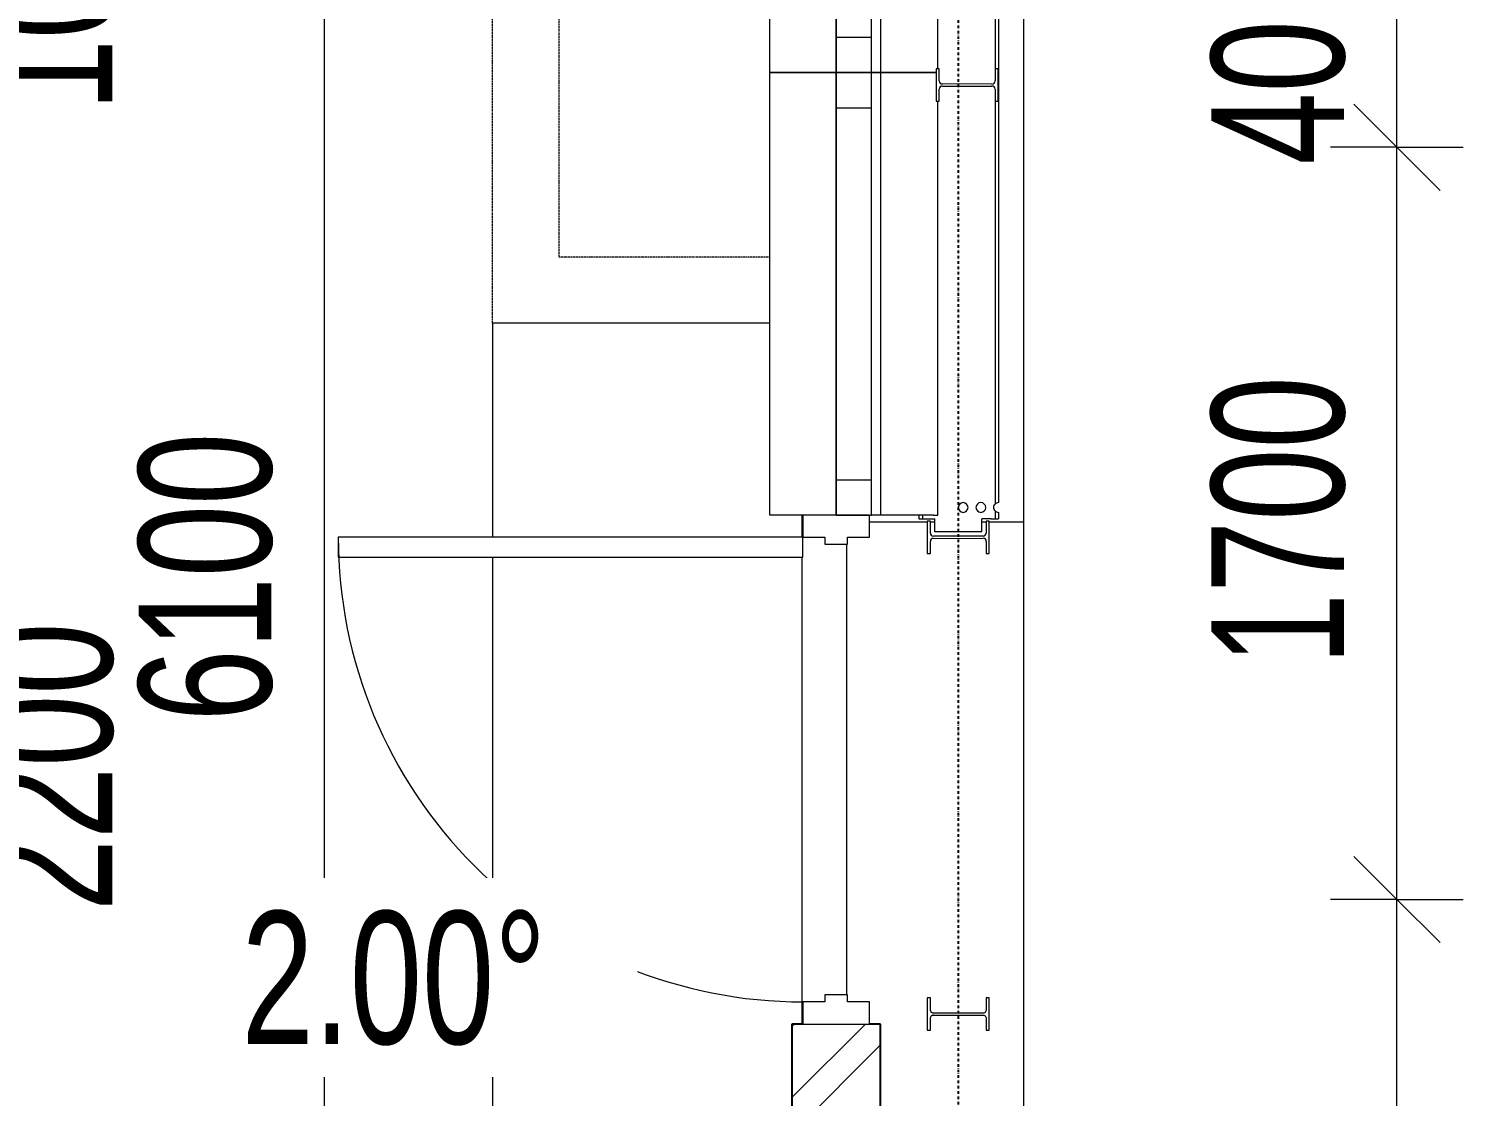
# Model space of a CAD drawing. Header units: millimetres. Extents: x 2179 to 44859, y 3478 to 159868.
# Drawn here: x 17199 to 20441, y 127262 to 129675 of the extents above; entities that cross this region are included whole.
import ezdxf

# ---------------------------------------------------------------- set-up
doc = ezdxf.new("R2010")
doc.units = ezdxf.units.MM
doc.linetypes.add('1_Čerchovaná 6_0mm', pattern=[12, 6, -3, 0, -3])
doc.linetypes.add('3_Čárkovaná 1_0mm', pattern=[2, 1, -1])
for name, color, linetype, lineweight in [('A-ANNO-DIMS', 7, 'Continuous', 9), ('A-ANNO-DIMS-150', 7, 'Continuous', 9), ('A-DETL-MBND', 7, '3_Čárkovaná 1_0mm', 9), ('A-DOOR', 7, 'Continuous', 9), ('A-DOOR-1', 7, 'Continuous', 18), ('A-DOOR-FRAM', 7, 'Continuous', 18), ('A-FLOR', 7, 'Continuous', 9), ('A-GENM', 7, 'Continuous', 9), ('A-GLAZ', 7, 'Continuous', 9), ('A-GLAZ-SILL', 7, 'Continuous', 9), ('A-WALL', 7, 'Continuous', 9), ('A-WALL-1', 7, 'Continuous', 25), ('G-ANNO-DIMS-1', 7, 'Continuous', 25), ('S-BEAM', 7, 'Continuous', 9), ('S-COLS', 7, 'Continuous', 9)]:
    doc.layers.add(name, color=color, linetype=linetype, lineweight=lineweight)
doc.layers.add('A-WALL-PATT-1', color=9, linetype='Continuous', lineweight=9, true_color=0x808080)
doc.layers.add('S-GRID-1', color=9, linetype='1_Čerchovaná 6_0mm', lineweight=25, true_color=0x808080)
doc.styles.add('Arial_1', font='arial.ttf', dxfattribs={"width": 0.7, "height": 300})
doc.dimstyles.new('Vnitřní_-_průhledné', dxfattribs={"dimscale": 304.8, "dimtxt": 306.07782, "dimasz": 0.639764, "dimexe": 0.492126, "dimexo": 0.0625, "dimgap": 0.098425, "dimtad": 1, "dimdec": 0, "dimrnd": 5, "dimzin": 0, "dimdsep": 46, "dimtxsty": 'Arial_1', "dimblk1": 'OBLIQUE', "dimblk2": 'OBLIQUE', "dimsah": 1, "dimcen": 0.09, "dimdle": 0.492126, "dimazin": 0, "dimtfac": 1, "dimtdec": 4, "dimtix": 1, "dimtmove": 0, "dimatfit": 3, "dimfxl": 0.492126, "dimfxlon": 1, "dimtvp": 1, "dimtolj": 1, "dimtzin": 0, "dimarcsym": 2})
doc.dimstyles.new('Vnitřní_-_průhledné_1', dxfattribs={"dimscale": 304.8, "dimtxt": 306.07782, "dimasz": 0.639764, "dimexe": 0.492126, "dimexo": 0.0625, "dimgap": 0.098425, "dimtad": 1, "dimdec": 0, "dimrnd": 5, "dimzin": 0, "dimdsep": 46, "dimtxsty": 'Arial_1', "dimblk1": 'OBLIQUE', "dimblk2": 'OBLIQUE', "dimsah": 1, "dimcen": 0.09, "dimdle": 0.492126, "dimazin": 0, "dimtfac": 1, "dimtdec": 4, "dimtix": 1, "dimtmove": 2, "dimatfit": 3, "dimfxl": 0.492126, "dimfxlon": 1, "dimtvp": 1, "dimtolj": 1, "dimtzin": 0, "dimarcsym": 2})

# ---------------------------------------------------------------- blocks, each defined once
blk = doc.blocks.new('Sloup IPE - 396249-1NP _ stroje - KOTVÍCÍ BODY')
at = {"layer": 'S-COLS'}
for p, q in [((220936.4, 15937.2), (220898.8, 15874.6)), ((220928.4, 15910.3), (220942.3, 15933.6)), ((220942.3, 15933.6), (220936.4, 15937.2)), ((220904.7, 15871), (220918.7, 15894.3)), ((220922.5, 15898.2), (220923.6, 15897.6)), ((220927.7, 15904.5), (220926.7, 15905.1)), ((220928.3, 15896.7), (221024.5, 15838.9)), ((221026.9, 15842.9), (220930.7, 15900.7)), ((220898.8, 15874.6), (220904.7, 15871)), ((221018.8, 15802.5), (221056.4, 15865)), ((221050.5, 15868.6), (221036.5, 15845.3)), ((221056.4, 15865), (221050.5, 15868.6)), ((221026.9, 15829.3), (221012.9, 15806)), ((221012.9, 15806), (221018.8, 15802.5))]:
    blk.add_line(p, q, dxfattribs=at)
at = {"layer": 'S-COLS', "flags": 128}
for points in [[(220918.7, 15894.3), (220919.7, 15895.6), (220920.9, 15896.6), (220922.3, 15897.3), (220923.8, 15897.6), (220925.4, 15897.7), (220926.9, 15897.4), (220928.3, 15896.7)], [(220930.7, 15900.7), (220929.5, 15901.7), (220928.5, 15902.9), (220927.8, 15904.3), (220927.4, 15905.8), (220927.4, 15907.4), (220927.7, 15908.9), (220928.4, 15910.3)], [(221024.5, 15838.9), (221025.7, 15837.9), (221026.7, 15836.7), (221027.4, 15835.3), (221027.8, 15833.8), (221027.9, 15832.3), (221027.5, 15830.7), (221026.9, 15829.3)], [(221036.5, 15845.3), (221035.6, 15844.1), (221034.4, 15843.1), (221033, 15842.4), (221031.4, 15842), (221029.9, 15842), (221028.3, 15842.3), (221026.9, 15842.9)]]:
    blk.add_lwpolyline(points, dxfattribs=at)
at = {"layer": 'S-COLS'}
for points in [[(220928.3, 15896.7), (220927.8, 15897), (220926.6, 15897.5), (220924.9, 15897.8), (220924, 15897.7), (220923.6, 15897.6)], [(220928.3, 15896.7), (220927.8, 15897), (220926.6, 15897.5), (220925.5, 15897.7), (220925, 15897.7)], [(220930.7, 15900.7), (220930.2, 15901.1), (220929.2, 15901.9), (220928.2, 15903.2), (220927.9, 15904.1), (220927.7, 15904.5)], [(220930.7, 15900.7), (220930.2, 15901.1), (220929.2, 15901.9), (220928.5, 15902.8), (220928.3, 15903.2)]]:
    blk.add_open_spline(points, degree=3, dxfattribs=at)
blk = doc.blocks.new('Sloup IPE - 400226-1NP _ stroje - KOTVÍCÍ BODY')
at = {"layer": 'S-COLS'}
for p, q in [((221491.6, 16860.8), (221454, 16798.2)), ((221483.6, 16834), (221497.5, 16857.2)), ((221497.5, 16857.2), (221491.6, 16860.8)), ((221454, 16798.2), (221459.9, 16794.7)), ((221459.9, 16794.7), (221473.9, 16817.9)), ((221483.5, 16820.3), (221579.7, 16762.5)), ((221582.1, 16766.6), (221485.9, 16824.4)), ((221605.7, 16792.2), (221591.7, 16768.9)), ((221611.6, 16788.7), (221605.7, 16792.2)), ((221574, 16726.1), (221611.6, 16788.7)), ((221582.1, 16752.9), (221568.1, 16729.6)), ((221568.1, 16729.6), (221574, 16726.1))]:
    blk.add_line(p, q, dxfattribs=at)
for centre, start, end in [((221489.6, 16830.4), 148.9896, 238.9896), ((221479.9, 16814.3), 58.9896, 148.9896), ((221576.1, 16756.5), 328.9896, 58.9896), ((221585.7, 16772.6), 238.9896, 328.9896)]:
    blk.add_arc(centre, 7, start, end, dxfattribs=at)
blk = doc.blocks.new('OKNO_1k - Okno Hala 1000x1000-586513-1NP _ stroje - KOTVÍCÍ BODY')
at = {"layer": 'A-GENM'}
for p, q in [((500, 230), (-435.6, 230)), ((500, 220), (500, 230)), ((-500, 225), (-500, 220)), ((-500, 80), (-500, 220)), ((500, 220), (500, 80))]:
    blk.add_line(p, q, dxfattribs=at)
at = {"layer": 'A-GLAZ'}
for p, q in [((-500, 80), (-500, 0)), ((500, 80), (-500, 80)), ((-420, 80), (-420, 0)), ((420, 0), (420, 80)), ((500, 0), (500, 80)), ((500, 0), (-500, 0)), ((-500, 0), (500, 0)), ((-500, -150), (-500, 0)), ((500, -75), (500, -150)), ((500, -150), (-500, -150))]:
    blk.add_line(p, q, dxfattribs=at)
at = {"layer": 'A-GLAZ-SILL'}
blk.add_line((-500, 100), (500, 100), dxfattribs=at)
blk = doc.blocks.new('IPE - 500435-1NP _ stroje - KOTVÍCÍ BODY')
at = {"layer": 'S-BEAM'}
for p, q in [((222680.8, 18542.1), (222135.2, 17634.5)), ((222670.7, 18509.8), (221651.2, 16813.7)), ((222125.8, 17618.9), (221642.5, 16814.9)), ((221482.3, 16882.1), (221477.9, 16874.9)), ((221477.9, 16874.9), (221484.8, 16870.7)), ((221489.2, 16878), (221484.8, 16870.7)), ((221484.8, 16870.7), (221492.5, 16866.1)), ((221492.5, 16866.1), (221508.7, 16856.4)), ((221493.7, 16831.4), (221508.7, 16856.4)), ((221584.7, 16776.7), (221493.7, 16831.4)), ((221584.7, 16776.7), (221599.7, 16801.7)), ((221617.6, 16790.9), (221599.7, 16801.7)), ((221634.8, 16801.9), (221625.3, 16786.2)), ((221639.8, 16794.9), (221632.2, 16782.1)), ((221617.6, 16790.9), (221625.3, 16786.2)), ((221625.1, 16786.4), (221625.3, 16786.2)), ((221625.3, 16786.2), (221632.2, 16782.1))]:
    blk.add_line(p, q, dxfattribs=at)
for centre, start, end in [((221576.9, 16845.5), 58.9896, 238.9896), ((221576.9, 16845.5), 238.9896, 58.9896), ((221611.2, 16824.9), 58.9896, 238.9896), ((221611.2, 16824.9), 238.9896, 58.9896), ((221611.2, 16824.9), 343.9896, 358.9896), ((221645.5, 16804.3), 192.3369, 238.9896), ((221645.5, 16804.3), 58.9896, 105.6424)]:
    blk.add_arc(centre, 11, start, end, dxfattribs=at)
blk.add_open_spline([(221634.8, 16801.9), (221634.8, 16801.9), (221634.7, 16802.2), (221634.6, 16802.9), (221634.5, 16803.6), (221634.5, 16804.6), (221634.6, 16805.6), (221634.8, 16806.7), (221635.2, 16808.2), (221636, 16810), (221637.2, 16811.6), (221638.3, 16812.6), (221639.2, 16813.3), (221640.1, 16813.9), (221640.9, 16814.3), (221641.6, 16814.6), (221642.3, 16814.8), (221642.5, 16814.9), (221642.5, 16814.9)], degree=3, knots=[0, 0, 0, 0, 0.1, 0.15, 0.2, 0.25, 0.3, 0.35, 0.4, 0.5, 0.6, 0.65, 0.7, 0.75, 0.8, 0.85, 0.9, 1, 1, 1, 1], dxfattribs=at)
for points in [[(221634.8, 16801.9), (221634.8, 16801.9), (221634.7, 16802.1), (221634.7, 16802.4)], [(221635.1, 16807.8), (221635.3, 16808.5), (221635.7, 16809.3), (221636.1, 16810)]]:
    blk.add_open_spline(points, degree=3, dxfattribs=at)
blk = doc.blocks.new('Sloup IPE - 502301-1NP _ stroje - KOTVÍCÍ BODY')
at = {"layer": 'S-COLS'}
for p, q in [((222035.3, 17726.5), (221997.7, 17663.9)), ((222027.3, 17699.7), (222041.2, 17722.9)), ((222041.2, 17722.9), (222035.3, 17726.5)), ((222003.6, 17660.4), (222017.6, 17683.6)), ((222027.2, 17686), (222123.4, 17628.2)), ((222125.8, 17632.2), (222029.7, 17690)), ((221997.7, 17663.9), (222003.6, 17660.4)), ((222117.7, 17591.8), (222155.3, 17654.4)), ((222149.4, 17657.9), (222135.4, 17634.6)), ((222155.3, 17654.4), (222149.4, 17657.9)), ((222125.8, 17618.6), (222111.8, 17595.3)), ((222111.8, 17595.3), (222117.7, 17591.8))]:
    blk.add_line(p, q, dxfattribs=at)
for centre, start, end in [((222023.6, 17680), 58.9896, 148.9896), ((222033.3, 17696), 148.9896, 238.9896), ((222119.8, 17622.2), 328.9896, 58.9896), ((222129.4, 17638.2), 238.9896, 328.9896)]:
    blk.add_arc(centre, 7, start, end, dxfattribs=at)
blk = doc.blocks.new('OKNO_1k - Okno Hala 1000x1000-V16-1NP _ stroje - KOTVÍCÍ BODY')
at = {"layer": 'A-GENM'}
for p, q in [((491.4, 230), (-500, 230)), ((-500, 230), (-500, 220)), ((-500, 80), (-500, 220)), ((500, 220), (500, 225)), ((500, 220), (500, 80))]:
    blk.add_line(p, q, dxfattribs=at)
at = {"layer": 'A-GLAZ'}
for p, q in [((-500, 80), (-500, 0)), ((500, 80), (-500, 80)), ((-420, 80), (-420, 0)), ((420, 0), (420, 80)), ((500, 0), (500, 80)), ((500, 0), (-500, 0)), ((-500, 0), (500, 0)), ((-500, -150), (-500, 0)), ((500, 0), (500, -150)), ((500, -150), (-500, -150))]:
    blk.add_line(p, q, dxfattribs=at)
at = {"layer": 'A-GLAZ-SILL'}
blk.add_line((-500, 100), (500, 100), dxfattribs=at)
blk = doc.blocks.new('Vnější jednoduché dvoukřídlé dveře - 1050 x 2100mm-849430-1NP _ stroje - KOTVÍCÍ BODY')
at = {"layer": 'A-DOOR'}
blk.add_arc((525, 81.35), 1050, 90, 180, dxfattribs=at)
at = {"layer": 'A-DOOR-1'}
for p, q in [((525, 1131.35), (480, 1131.35)), ((480, 1131.35), (480, 81.35)), ((525, 81.35), (525, 1131.35)), ((480, 81.35), (525, 81.35))]:
    blk.add_line(p, q, dxfattribs=at)
at = {"layer": 'A-DOOR-FRAM'}
for p, q in [((-525, 81.35), (-575, 81.35)), ((-575, 81.35), (-575, -68.65)), ((-525, 31.5875), (-525, 81.35)), ((525, 81.35), (525, 31.5875)), ((575, 81.35), (525, 81.35)), ((575, -68.65), (575, 81.35)), ((-509.125, 31.5875), (-525, 31.5875)), ((-509.125, -19.4375), (-509.125, 31.5875)), ((525, 31.5875), (509.125, 31.5875)), ((509.125, 31.5875), (509.125, -19.4375)), ((-525, -68.65), (-525, -19.4375)), ((-525, -19.4375), (-509.125, -19.4375)), ((509.125, -19.4375), (525, -19.4375)), ((525, -19.4375), (525, -68.65)), ((-575, -68.65), (-525, -68.65)), ((525, -68.65), (575, -68.65))]:
    blk.add_line(p, q, dxfattribs=at)
blk = doc.blocks.new('DIMBLOCK10-1NP _ stroje - KOTVÍCÍ BODY')
at = {"layer": 'A-ANNO-DIMS-150', "lineweight": 18}
for p, q in [((17866.9, 131797.9), (17769.4, 131895.4)), ((17866.9, 131797.9), (17964.4, 131700.4)), ((17866.9, 125700.4), (17769.4, 125797.9)), ((17866.9, 125700.4), (17964.4, 125602.9))]:
    blk.add_line(p, q, dxfattribs=at)
at = {"layer": 'A-ANNO-DIMS-150'}
for p, q in [((17866.9, 131797.9), (17716.9, 131797.9)), ((17866.9, 131797.9), (17866.9, 125550.4)), ((17866.9, 131797.9), (18016.9, 131797.9)), ((17866.9, 125700.4), (17716.9, 125700.4)), ((17866.9, 125700.4), (18016.9, 125700.4))]:
    blk.add_line(p, q, dxfattribs=at)
at = {"layer": 'A-ANNO-DIMS-150', "color": 0, "insert": (17447.4, 128109.1), "char_height": 300, "width": 768.491, "attachment_point": 1, "rotation": 90, "line_spacing_factor": 0.941778, "style": 'Arial_1'}
blk.add_mtext('6100', dxfattribs=at)
blk = doc.blocks.new('_Oblique')
at = {"color": 0, "linetype": 'ByBlock', "lineweight": -2}
blk.add_line((-0.5, -0.5), (0.5, 0.5), dxfattribs=at)
blk = doc.blocks.new('DIMBLOCK12-1NP _ stroje - KOTVÍCÍ BODY')
at = {"layer": 'A-ANNO-DIMS-150', "lineweight": 18}
for p, q in [((16976.9, 128575.4), (16879.4, 128672.9)), ((16976.9, 128575.4), (17074.4, 128477.9)), ((16976.9, 127425.4), (16879.4, 127522.9)), ((16976.9, 127425.4), (17074.4, 127327.9))]:
    blk.add_line(p, q, dxfattribs=at)
at = {"layer": 'A-ANNO-DIMS-150'}
for p, q in [((16976.9, 128575.4), (16826.9, 128575.4)), ((16976.9, 127275.4), (16976.9, 128575.4)), ((16976.9, 128575.4), (17126.9, 128575.4)), ((16976.9, 127425.4), (16826.9, 127425.4)), ((16976.9, 127425.4), (17126.9, 127425.4))]:
    blk.add_line(p, q, dxfattribs=at)
at = {"layer": 'A-ANNO-DIMS-150', "color": 0, "char_height": 300, "width": 768.491, "attachment_point": 1, "rotation": 90, "line_spacing_factor": 0.941778, "style": 'Arial_1'}
for s, insert in [('1150', (16557.4, 127680.2)), ('2200', (17088.3, 127680.2))]:
    blk.add_mtext(s, dxfattribs=dict(at, insert=insert))
blk = doc.blocks.new('DIMBLOCK13-1NP _ stroje - KOTVÍCÍ BODY')
at = {"layer": 'A-ANNO-DIMS-150', "lineweight": 18}
for p, q in [((16976.9, 131575.4), (16879.4, 131672.9)), ((16976.9, 131575.4), (17074.4, 131477.9)), ((16976.9, 128575.4), (16879.4, 128672.9)), ((16976.9, 128575.4), (17074.4, 128477.9))]:
    blk.add_line(p, q, dxfattribs=at)
at = {"layer": 'A-ANNO-DIMS-150'}
for p, q in [((16976.9, 131575.4), (16826.9, 131575.4)), ((16976.9, 128575.4), (16976.9, 131575.4)), ((16976.9, 131575.4), (17126.9, 131575.4)), ((16976.9, 128575.4), (16826.9, 128575.4)), ((16976.9, 128575.4), (17126.9, 128575.4))]:
    blk.add_line(p, q, dxfattribs=at)
at = {"layer": 'A-ANNO-DIMS-150', "color": 0, "char_height": 300, "attachment_point": 1, "rotation": 90, "line_spacing_factor": 0.941778, "style": 'Arial_1'}
for s, insert, width in [('1000 (1350)', (17088.3, 129488.2), 1859.07), ('3x1000', (16557.4, 129791.9), 1130.133)]:
    blk.add_mtext(s, dxfattribs=dict(at, insert=insert, width=width))
blk = doc.blocks.new('DIMBLOCK50-1NP _ stroje - KOTVÍCÍ BODY')
at = {"layer": 'A-ANNO-DIMS-150', "lineweight": 18}
for p, q in [((20290.9, 127706.8), (20193.4, 127804.3)), ((20290.9, 127706.8), (20388.4, 127609.3)), ((20290.9, 126015.9), (20193.4, 126113.4)), ((20290.9, 126015.9), (20388.4, 125918.4))]:
    blk.add_line(p, q, dxfattribs=at)
at = {"layer": 'A-ANNO-DIMS-150'}
for p, q in [((20290.9, 127706.8), (20140.9, 127706.8)), ((20290.9, 125865.9), (20290.9, 127706.8)), ((20290.9, 127706.8), (20440.9, 127706.8)), ((20290.9, 126015.9), (20140.9, 126015.9)), ((20290.9, 126015.9), (20440.9, 126015.9))]:
    blk.add_line(p, q, dxfattribs=at)
at = {"layer": 'A-ANNO-DIMS-150', "color": 0, "insert": (19871.4, 126348), "char_height": 300, "width": 768.491, "attachment_point": 1, "rotation": 90, "line_spacing_factor": 0.941778, "style": 'Arial_1'}
blk.add_mtext('1690', dxfattribs=at)
blk = doc.blocks.new('DIMBLOCK51-1NP _ stroje - KOTVÍCÍ BODY')
at = {"layer": 'A-ANNO-DIMS-150', "lineweight": 18}
for p, q in [((20290.9, 129406.8), (20193.4, 129504.3)), ((20290.9, 129406.8), (20388.4, 129309.3)), ((20290.9, 127706.8), (20193.4, 127804.3)), ((20290.9, 127706.8), (20388.4, 127609.3))]:
    blk.add_line(p, q, dxfattribs=at)
at = {"layer": 'A-ANNO-DIMS-150'}
for p, q in [((20290.9, 129406.8), (20140.9, 129406.8)), ((20290.9, 127706.8), (20290.9, 129406.8)), ((20290.9, 129406.8), (20440.9, 129406.8)), ((20290.9, 127706.8), (20140.9, 127706.8)), ((20290.9, 127706.8), (20440.9, 127706.8))]:
    blk.add_line(p, q, dxfattribs=at)
at = {"layer": 'A-ANNO-DIMS-150', "color": 0, "insert": (19871.4, 128236.6), "char_height": 300, "width": 768.491, "attachment_point": 1, "rotation": 90, "line_spacing_factor": 0.941778, "style": 'Arial_1'}
blk.add_mtext('1700', dxfattribs=at)
blk = doc.blocks.new('DIMBLOCK52-1NP _ stroje - KOTVÍCÍ BODY')
at = {"layer": 'A-ANNO-DIMS-150', "lineweight": 18}
for p, q in [((20290.9, 129808.8), (20193.4, 129906.3)), ((20290.9, 129808.8), (20388.4, 129711.3)), ((20290.9, 129406.8), (20193.4, 129504.3)), ((20290.9, 129406.8), (20388.4, 129309.3))]:
    blk.add_line(p, q, dxfattribs=at)
at = {"layer": 'A-ANNO-DIMS-150'}
for p, q in [((20290.9, 129808.8), (20140.9, 129808.8)), ((20290.9, 129406.8), (20290.9, 129808.8)), ((20290.9, 129808.8), (20440.9, 129808.8)), ((20290.9, 129406.8), (20140.9, 129406.8)), ((20290.9, 129406.8), (20440.9, 129406.8))]:
    blk.add_line(p, q, dxfattribs=at)
at = {"layer": 'A-ANNO-DIMS-150', "color": 0, "insert": (19871.4, 129367.6), "char_height": 300, "width": 576.368, "attachment_point": 1, "rotation": 90, "line_spacing_factor": 0.941778, "style": 'Arial_1'}
blk.add_mtext('400', dxfattribs=at)

msp = doc.modelspace()

# ---------------------------------------------------------------- hatches: boundary and pattern name
at = {"layer": 'A-WALL-PATT-1'}
h = msp.add_hatch(dxfattribs=at)
h.set_pattern_fill('FP_4', color=256, angle=76.0104, style=0, pattern_type=2)
h.set_pattern_definition([(45.00036, (-161918.41, 0), (-121.23422, 121.2327), []), (45.00036, (-161837.59, 0.0005), (-121.23422, 121.2327), [])])
h.paths.add_polyline_path([(19120.8, 125414.4), (19123.8, 125414.4), (19123.8, 127425.4), (18923.8, 127425.4), (18923.8, 125414.4)])
h.paths.add_polyline_path([(18923.8, 131575.4), (19123.8, 131575.4), (19122.7, 131791.5), (19115.4, 131785.7), (19111.3, 131777.3), (19110.8, 131772.6), (19110.8, 131707.9), (19097.3, 131707.9), (19097.3, 131797.9), (18923.8, 131797.9)])

# ---------------------------------------------------------------- linework, layer by layer
at = {"layer": 'A-DETL-MBND'}
for p, q in [((18247.3, 129009), (18247.3, 154026.8)), ((18397.3, 153876.8), (18397.3, 129159)), ((18397.3, 129159), (18873.8, 129159))]:
    msp.add_line(p, q, dxfattribs=at)
at = {"layer": 'A-FLOR'}
for p, q in [((18247.3, 129009), (18247.3, 128525.4)), ((18873.8, 129009), (18247.3, 129009)), ((19447.3, 128560.4), (19447.3, 127214.4)), ((18247.3, 128480.4), (18247.3, 127009)), ((18947.3, 127425.4), (18947.3, 128480.4))]:
    msp.add_line(p, q, dxfattribs=at)
at = {"layer": 'A-WALL'}
for p, q in [((19447.3, 131793.6), (19447.3, 128560.4)), ((18947.3, 128525.4), (18947.3, 128575.4)), ((19098.8, 128560.4), (19230.2, 128560.4)), ((19236.7, 128560.4), (19246.7, 128560.4)), ((19352.9, 128560.4), (19362.9, 128560.4)), ((19369.4, 128560.4), (19447.3, 128560.4)), ((19047.3, 128509.5), (19047.3, 127491.3))]:
    msp.add_line(p, q, dxfattribs=at)
at = {"layer": 'A-WALL-1'}
for p, q in [((18948.8, 127425.4), (18923.8, 127425.4)), ((18923.8, 127425.4), (18923.8, 125414.4)), ((19123.8, 127425.4), (19098.8, 127425.4)), ((19123.8, 125790.4), (19123.8, 127425.4))]:
    msp.add_line(p, q, dxfattribs=at)
at = {"layer": 'S-GRID-1'}
msp.add_line((19299.8, 158068.3), (19299.8, 120650.8), dxfattribs=at)

# ---------------------------------------------------------------- block references
at = {"layer": 'A-DOOR-FRAM', "rotation": 90.00000000000392}
msp.add_blockref('Vnější jednoduché dvoukřídlé dveře - 1050 x 2100mm-849430-1NP _ stroje - KOTVÍCÍ BODY', (19030.1, 128000.4), dxfattribs=at)
at = {"layer": 'A-GLAZ', "rotation": 270.000000000004}
for name, p in [('OKNO_1k - Okno Hala 1000x1000-V16-1NP _ stroje - KOTVÍCÍ BODY', (19023.8, 130075.4)), ('OKNO_1k - Okno Hala 1000x1000-586513-1NP _ stroje - KOTVÍCÍ BODY', (19023.8, 129075.4))]:
    msp.add_blockref(name, p, dxfattribs=at)
at = {"layer": 'S-BEAM', "rotation": 31.01035950519297}
msp.add_blockref('IPE - 500435-1NP _ stroje - KOTVÍCÍ BODY', (-161918.4, 0), dxfattribs=at)
at = {"layer": 'S-COLS', "rotation": 31.01035950519297}
for name in ['Sloup IPE - 502301-1NP _ stroje - KOTVÍCÍ BODY', 'Sloup IPE - 400226-1NP _ stroje - KOTVÍCÍ BODY', 'Sloup IPE - 396249-1NP _ stroje - KOTVÍCÍ BODY']:
    msp.add_blockref(name, (-161918.4, 0), dxfattribs=at)

# ---------------------------------------------------------------- dimensions: what is measured, and where the dimension line sits
at = {"layer": 'A-ANNO-DIMS'}
for base, p1, p2, override, picture, middle in [((17866.8890742, 125700.3916405), (18016.8890742, 131797.8916405), (18016.8890742, 125700.3916405), {"dimpost": '<>', "dimfxl": 6097.5}, 'DIMBLOCK10-1NP _ stroje - KOTVÍCÍ BODY', (17647.4201729, 128493.392473)), ((20290.9, 127706.8), (20140.9, 126015.9), (20440.9, 127706.8), {"dimpost": '<>', "dimfxl": 1717.291748}, 'DIMBLOCK50-1NP _ stroje - KOTVÍCÍ BODY', (20071.4, 126732.2))]:
    dim = msp.add_linear_dim(base=base, p1=p1, p2=p2, angle=90, dimstyle='Vnitřní_-_průhledné_1', override=override, dxfattribs=at)
    dim.commit()
    dim.dimension.update_dxf_attribs({"geometry": picture, "text_midpoint": middle, "dimtype": 160, "text_rotation": 90})
dim = msp.add_linear_dim(base=(16976.9, 131575.4), p1=(17126.9, 128575.4), p2=(17126.9, 131575.4), angle=90, text='3x1000\\X1000 (1350)', dimstyle='Vnitřní_-_průhledné_1', override={"dimpost": '<>', "dimfxl": 3000}, dxfattribs=at)
dim.commit()
dim.dimension.update_dxf_attribs({"geometry": 'DIMBLOCK13-1NP _ stroje - KOTVÍCÍ BODY', "text_midpoint": (16957.4, 129791.9), "dimtype": 160, "text_rotation": 90})
for base, p1, p2, override, picture, middle in [((20290.9, 129808.8), (20440.9, 129406.8), (20440.9, 129808.8), {"dimpost": '<>', "dimfxl": 402}, 'DIMBLOCK52-1NP _ stroje - KOTVÍCÍ BODY', (20107.7, 129607.8)), ((20290.9, 129406.8), (20440.9, 127706.8), (20440.9, 129406.8), {"dimpost": '<>', "dimfxl": 1700}, 'DIMBLOCK51-1NP _ stroje - KOTVÍCÍ BODY', (20107.7, 128556.8))]:
    dim = msp.add_linear_dim(base=base, p1=p1, p2=p2, angle=90, dimstyle='Vnitřní_-_průhledné', override=override, dxfattribs=at)
    dim.commit()
    dim.dimension.update_dxf_attribs({"geometry": picture, "text_midpoint": middle})
dim = msp.add_linear_dim(base=(16976.9, 128575.4), p1=(17126.9, 127425.4), p2=(17126.9, 128575.4), angle=90, text='<>\\X2200', dimstyle='Vnitřní_-_průhledné', override={"dimpost": '<>', "dimfxl": 1150}, dxfattribs=at)
dim.commit()
dim.dimension.update_dxf_attribs({"geometry": 'DIMBLOCK12-1NP _ stroje - KOTVÍCÍ BODY', "text_midpoint": (16976.9, 128000.4)})

# ---------------------------------------------------------------- next in the draw order: texts
at = {"layer": 'G-ANNO-DIMS-1', "insert": (17680.2, 127680.4), "char_height": 300, "width": 819.03, "attachment_point": 1, "line_spacing_factor": 0.941778, "style": 'Arial_1', "bg_fill": 3, "box_fill_scale": 1.25, "bg_fill_color": 256, "bg_fill_true_color": 13158600, "bg_fill_transparency": 0}
msp.add_mtext('2.00°', dxfattribs=at)

# ---------------------------------------------------------------- next in the draw order: texts
msp.add_mtext('2.00°', dxfattribs=at)

doc.saveas('drawing.dxf')
